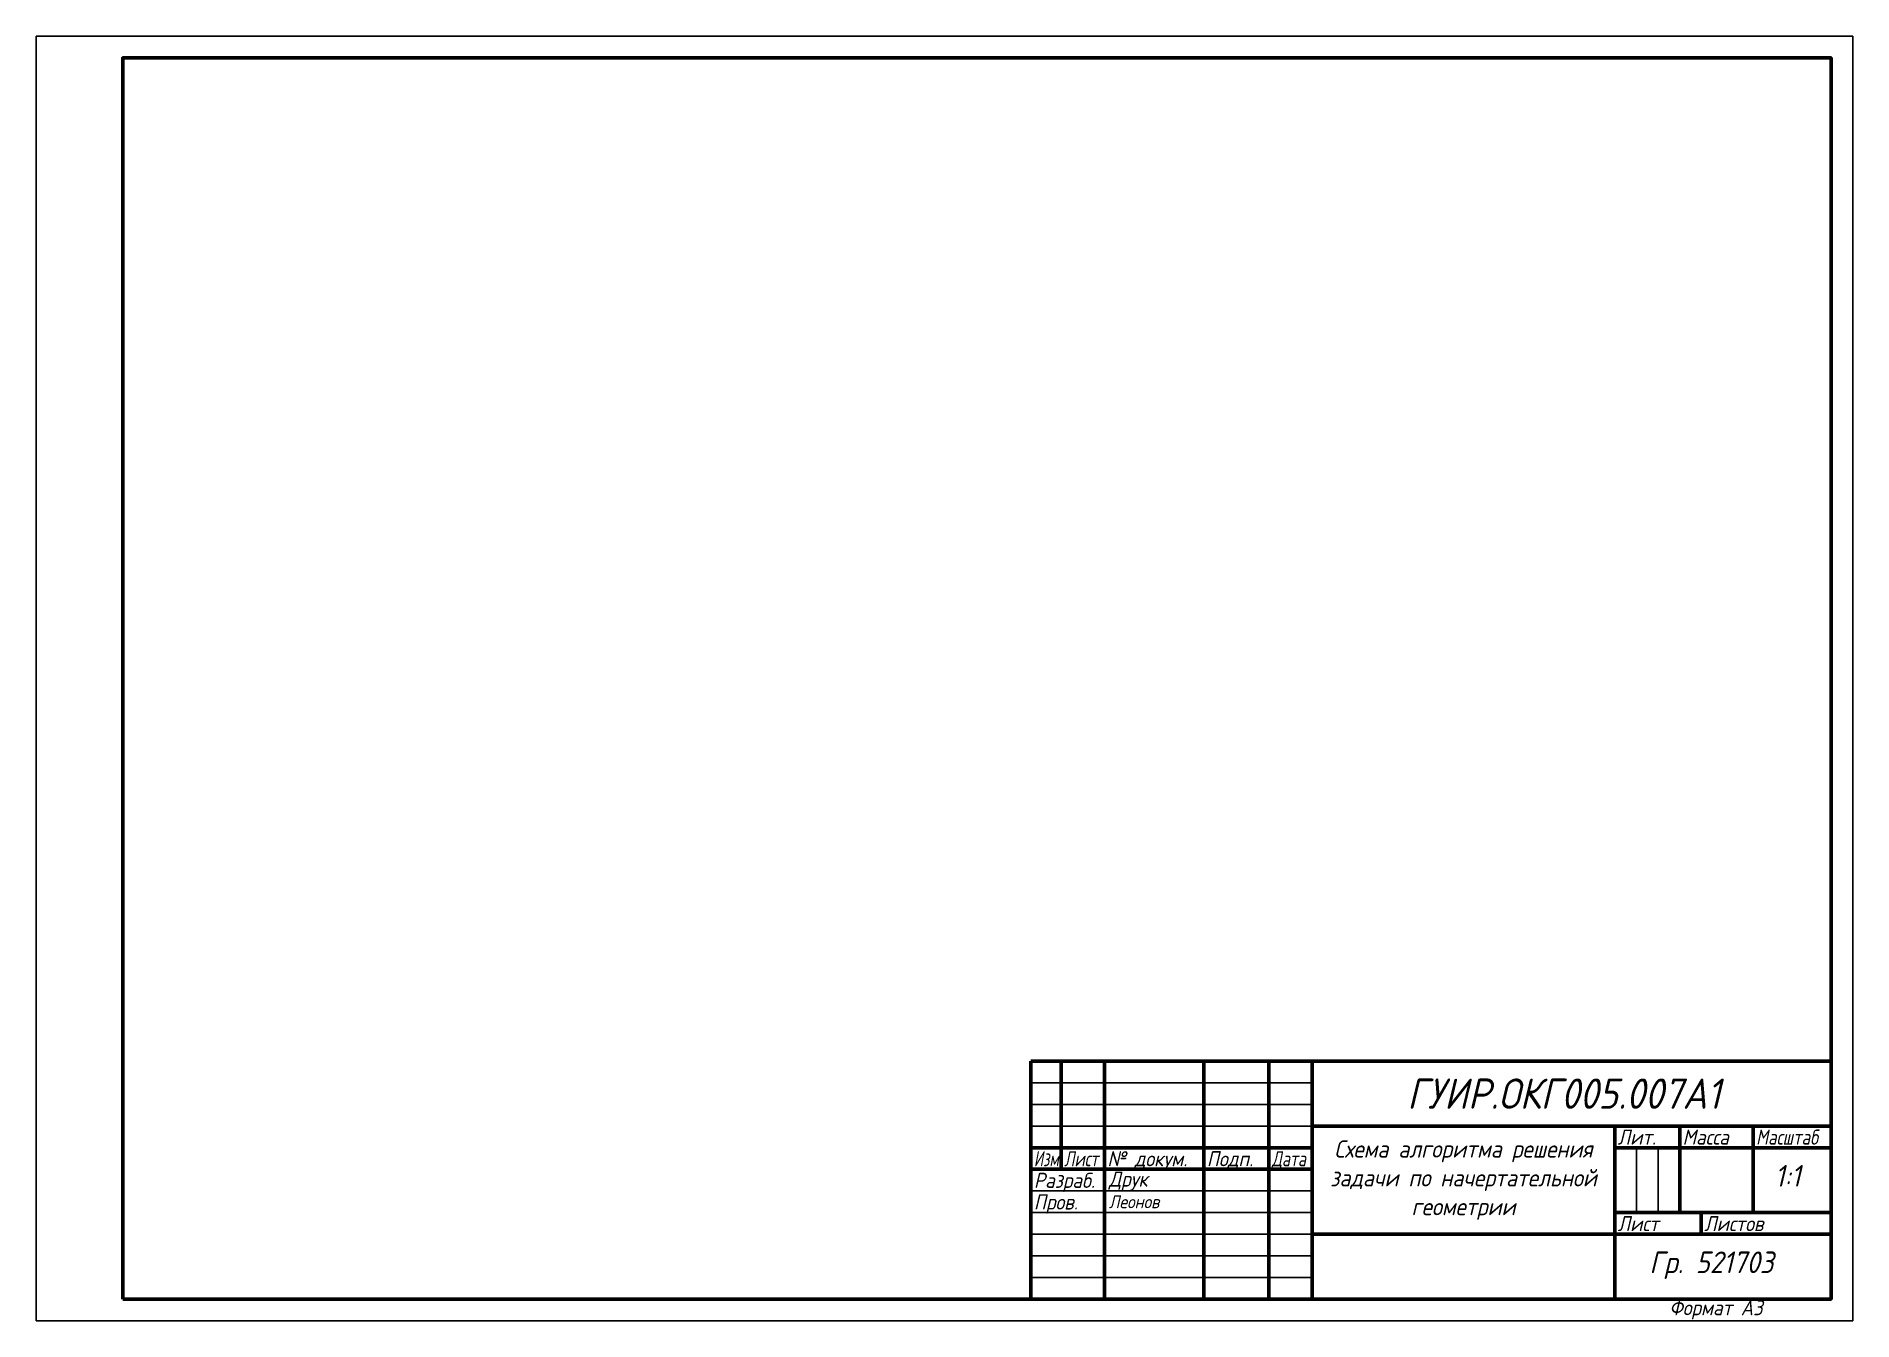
# Model space of a CAD drawing. Header units: millimetres. Extents: x 0 to 420, y 0 to 297.
import ezdxf

# ---------------------------------------------------------------- set-up
doc = ezdxf.new("R2010")
doc.units = ezdxf.units.MM
doc.header["$LTSCALE"] = 0.5
doc.layers.get('0').update_dxf_attribs({"lineweight": 60})
doc.layers.get('Defpoints').update_dxf_attribs({"color": 5})
doc.layers.add('4-текст', color=7, linetype='Continuous', true_color=0x00ad00)
doc.styles.get("Standard").update_dxf_attribs({"font": 'isocpeui.ttf', "width": 0.9})

msp = doc.modelspace()

# ---------------------------------------------------------------- linework, layer by layer
at = {"lineweight": 60}
for p, q in [((415, 60), (230, 60)), ((230, 5), (230, 60)), ((237, 60), (237, 35)), ((247, 5), (247, 60)), ((270, 60), (270, 5)), ((285, 5), (285, 60)), ((295, 60), (295, 5)), ((295, 45), (415, 45)), ((365, 5), (365, 45)), ((380, 45), (380, 25)), ((397, 25), (397, 45)), ((230, 40), (295, 40)), ((365, 40), (415, 40)), ((230, 35), (295, 35)), ((365, 25), (415, 25)), ((385, 20), (385, 25)), ((295, 20), (415, 20))]:
    msp.add_line(p, q, dxfattribs=at)
at = {"lineweight": -3}
for p, q in [((230, 55), (295, 55)), ((230, 50), (295, 50)), ((230, 45), (295, 45)), ((370, 25), (370, 40)), ((375, 40), (375, 25)), ((230, 30), (295, 30)), ((230, 25), (295, 25)), ((230, 20), (295, 20)), ((230, 15), (295, 15)), ((230, 10), (295, 10))]:
    msp.add_line(p, q, dxfattribs=at)
msp.add_line((365, 45), (365, 40))
at = {"lineweight": 60}
msp.add_lwpolyline([(20, 5), (415, 5), (415, 292), (20, 292)], close=True, dxfattribs=at)
at = {"layer": 'Defpoints'}
msp.add_lwpolyline([(0, 0), (420, 0), (420, 297), (0, 297)], close=True, dxfattribs=at)

# ---------------------------------------------------------------- texts
at = {"lineweight": -3, "width": 0.9}
msp.add_text('Формат А3', height=3.5, dxfattribs=at).set_placement((377.6, 1.25))
at = {"layer": '4-текст', "width": 0.9}
for s, height, p in [('ГУИР.ОКГ005.007A1', 7, (317, 49)), ('Друк', 3.5, (248, 31)), ('1:1', 5, (402, 31)), ('Леонов', 3, (248, 26)), ('Гр. 521703', 5, (373, 11))]:
    msp.add_text(s, height=height, dxfattribs=at).set_placement(p)
at = {"layer": '4-текст', "lineweight": -3}
for s, width, p in [('Лит.', 0.9, (365.67, 40.7)), ('Масса', 0.9, (380.67, 40.7)), ('Масштаб', 0.8, (397.67, 40.7)), ('Изм.', 0.7, (230.67, 35.7)), ('Лист', 0.75, (237.67, 35.7)), ('№ докум.', 0.9, (247.67, 35.7)), ('Подп.', 0.9, (270.67, 35.7)), ('Дата', 0.75, (285.67, 35.7)), ('Разраб.', 0.9, (230.67, 30.7)), ('Пров.', 0.9, (230.67, 25.7)), ('Лист', 0.9, (365.67, 20.7)), ('Листов', 0.9, (385.67, 20.7))]:
    msp.add_text(s, height=3.5, dxfattribs=dict(at, width=width)).set_placement(p)
at = {"layer": '4-текст', "insert": (330, 32.5), "char_height": 4, "attachment_point": 5}
msp.add_mtext_dynamic_manual_height_columns('\\pxqc;{\\fISOCPEUR|b0|i1|c204|p34;Схема алгоритма решения задачи по начертательной геометрии}', width=66, gutter_width=15, heights=[0], dxfattribs=at)

doc.saveas('drawing.dxf')
